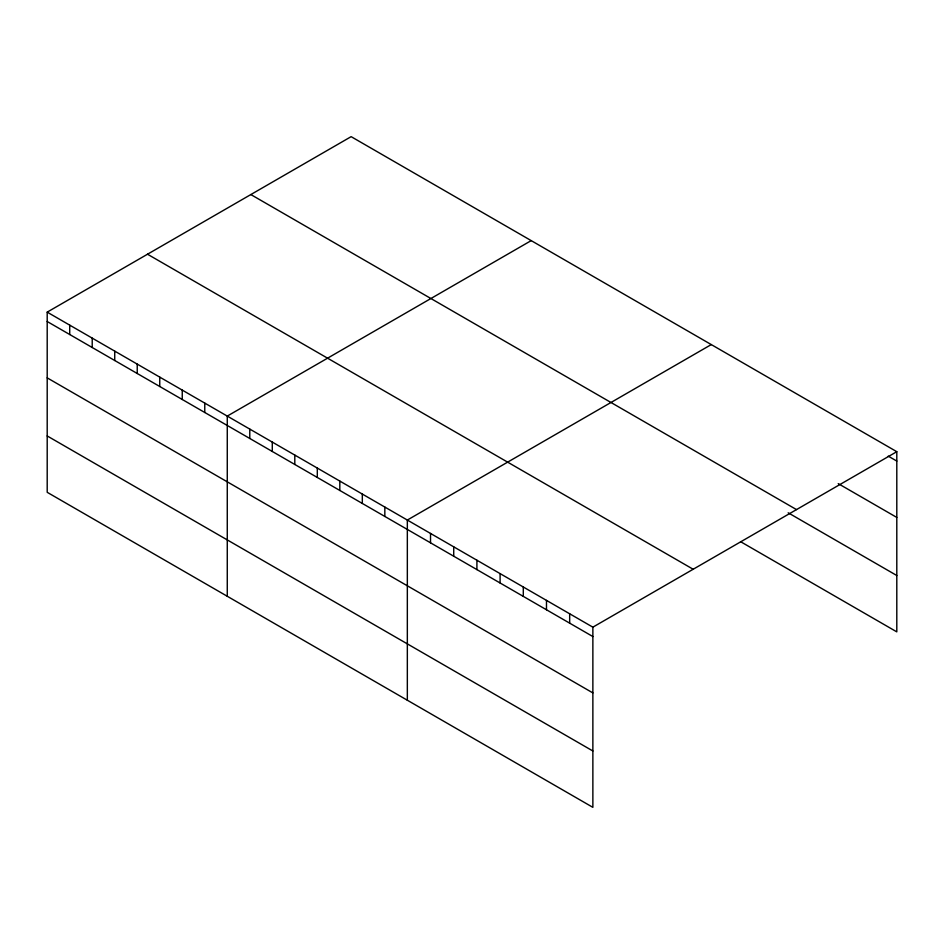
<?xml version="1.0" encoding="UTF-8"?>
<svg xmlns="http://www.w3.org/2000/svg" width="944" height="944" viewBox="0 0 944 944"><rect width="100%" height="100%" fill="white"/><g stroke="black" fill="none" stroke-linecap="round" stroke-linejoin="round"><path stroke-width="1.42" d="M592.867 692.908L592.867 627.17L47.2 312.134L47.2 492.308L592.867 807.344L592.867 692.908L47.2 377.871M740.568 541.667L896.8 631.866L896.8 451.692L351.133 136.656L47.2 312.134M531.201 240.614L227.268 416.092L227.268 596.266M711.269 344.584L407.336 520.05L407.336 700.236M592.867 627.17L896.8 451.692M888.257 456.141L896.8 461.073M838.213 483.611L896.8 517.43M250.833 194.558L796.5 509.595M788.169 512.793L896.8 575.51M147.5 254.219L693.167 569.256M47.2 321.515L592.867 636.551M47.2 435.951L592.867 750.987M569.669 613.777L569.669 623.158M546.482 600.384L546.482 609.765M523.295 587.003L523.295 596.384M500.096 573.61L500.096 582.991M476.909 560.217L476.909 569.598M453.722 546.836L453.722 556.217M430.523 533.443L430.523 542.824M384.833 507.058L384.833 516.439M362.319 494.066L362.319 503.447M339.816 481.074L339.816 490.455M317.302 468.071L317.302 477.452M294.799 455.079L294.799 464.46M272.285 442.087L272.285 451.468M249.782 429.083L249.782 438.464M204.765 403.1L204.765 412.481M182.251 390.108L182.251 399.489M159.748 377.104L159.748 386.485M137.234 364.113L137.234 373.494M114.731 351.121L114.731 360.502M92.217 338.117L92.217 347.498M69.714 325.125L69.714 334.506"/></g></svg>
